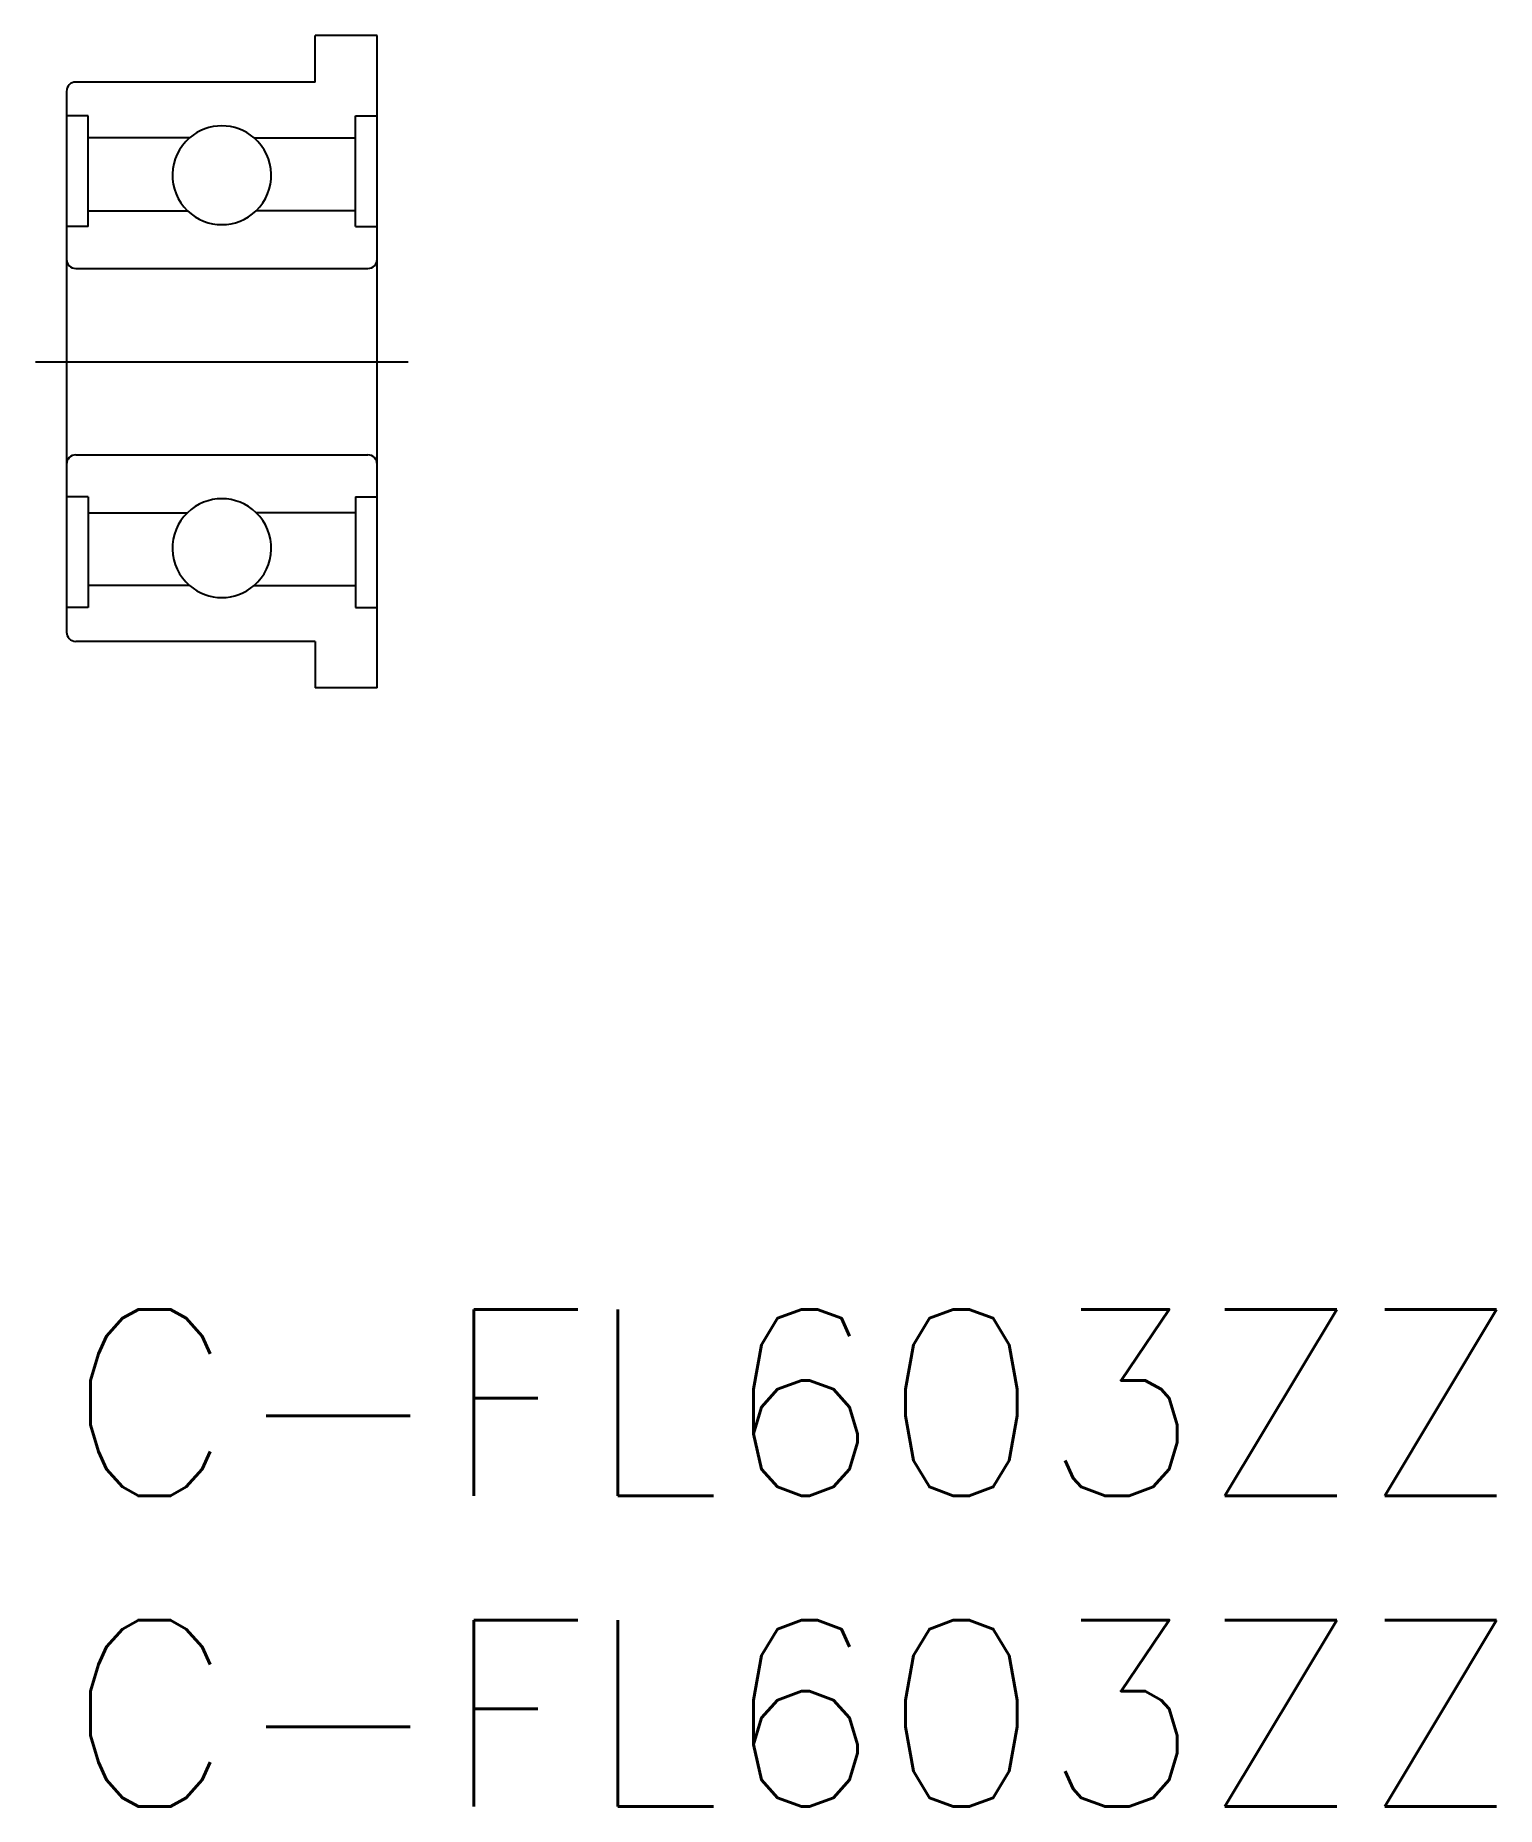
# Model space of a CAD drawing. Extents: x -0.5 to 23, y -8 to 20.5.
import ezdxf

# ---------------------------------------------------------------- set-up
doc = ezdxf.new("R2010")
doc.units = 0
doc.header["$LTSCALE"] = 0.5
doc.linetypes.add('CENTER', pattern=[50.8, 31.75, -6.35, 6.35, -6.35])
for name, color, linetype in [('MSM_CENTER', 1, 'CENTER'), ('MSM_CONTINUOUS', 7, 'CONTINUOUS'), ('MSM_PART_NUMBER', 7, 'CONTINUOUS')]:
    doc.layers.add(name, color=color, linetype=linetype)
doc.styles.get("Standard").update_dxf_attribs({"font": 'txt.shx', "height": 1, "bigfont": 'bigfont.shx'})

# ---------------------------------------------------------------- blocks, each defined once
blk = doc.blocks.new('*U8')
at = {"layer": 'MSM_PART_NUMBER'}
blk.add_text('C-FL603ZZ', height=3, dxfattribs=at).set_placement((0, -3))
blk = doc.blocks.new('*U9')
at = {"layer": 'MSM_PART_NUMBER'}
blk.add_text('C-FL603ZZ', height=3, dxfattribs=at).set_placement((0, -8))

msp = doc.modelspace()

# ---------------------------------------------------------------- linework, layer by layer
at = {"layer": 'MSM_CENTER'}
msp.add_line((-0.5, 15.25), (5.5, 15.25), dxfattribs=at)
at = {"layer": 'MSM_CONTINUOUS'}
for p, q in [((5, 20.5), (4, 20.5)), ((4, 19.75), (4, 20.5)), ((5, 10), (5, 20.5)), ((4, 19.75), (0.15, 19.75)), ((0, 19.6), (0, 10.9)), ((0.35, 19.205), (0, 19.205)), ((0.35, 17.425), (0.35, 19.205)), ((4.65, 17.425), (4.65, 19.205)), ((4.65, 19.205), (5, 19.205)), ((1.978, 18.85), (0.35, 18.85)), ((3.022, 18.85), (4.65, 18.85)), ((0.35, 17.68), (1.946, 17.68)), ((4.65, 17.68), (3.054, 17.68)), ((0.35, 17.425), (0, 17.425)), ((4.65, 17.425), (5, 17.425)), ((0.15, 16.75), (4.85, 16.75)), ((0.15, 13.75), (4.85, 13.75)), ((0.35, 13.075), (0, 13.075)), ((0.35, 13.075), (0.35, 11.295)), ((4.65, 13.075), (4.65, 11.295)), ((4.65, 13.075), (5, 13.075)), ((0.35, 12.82), (1.946, 12.82)), ((4.65, 12.82), (3.054, 12.82)), ((1.978, 11.65), (0.35, 11.65)), ((3.022, 11.65), (4.65, 11.65)), ((0.35, 11.295), (0, 11.295)), ((4.65, 11.295), (5, 11.295)), ((4, 10.75), (0.15, 10.75)), ((4, 10.75), (4, 10)), ((5, 10), (4, 10))]:
    msp.add_line(p, q, dxfattribs=at)
for centre, radius, start, end in [((0.15, 19.6), 0.15, 90, 180), ((2.5, 18.25), 0.795, 130.9994, 225.8058), ((2.5, 18.25), 0.795, 49.0006, 130.9994), ((2.5, 18.25), 0.795, 314.1942, 49.0006), ((2.5, 18.25), 0.795, 225.8058, 314.1942), ((0.15, 16.9), 0.15, 180, 270), ((4.85, 16.9), 0.15, 270, 0), ((0.15, 13.6), 0.15, 90, 180), ((4.85, 13.6), 0.15, 0, 90), ((2.5, 12.25), 0.795, 45.8058, 134.1942), ((2.5, 12.25), 0.795, 134.1942, 229.0006), ((2.5, 12.25), 0.795, 310.9994, 45.8058), ((2.5, 12.25), 0.795, 229.0006, 310.9994), ((0.15, 10.9), 0.15, 180, 270)]:
    msp.add_arc(centre, radius, start, end, dxfattribs=at)

# ---------------------------------------------------------------- block references
for name in ['*U8', '*U9']:
    msp.add_blockref(name, (0, 0), dxfattribs=at)

doc.saveas('drawing.dxf')
